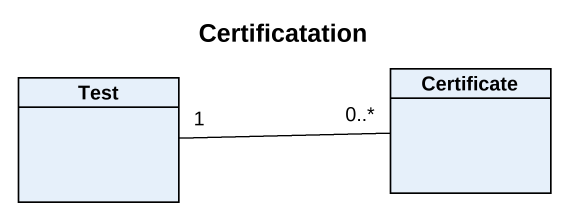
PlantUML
@startuml
title Certificatation
hide circle
hide empty members
class Test
class Certificate
Certificate "0..*" -left- "1" Test
@enduml
